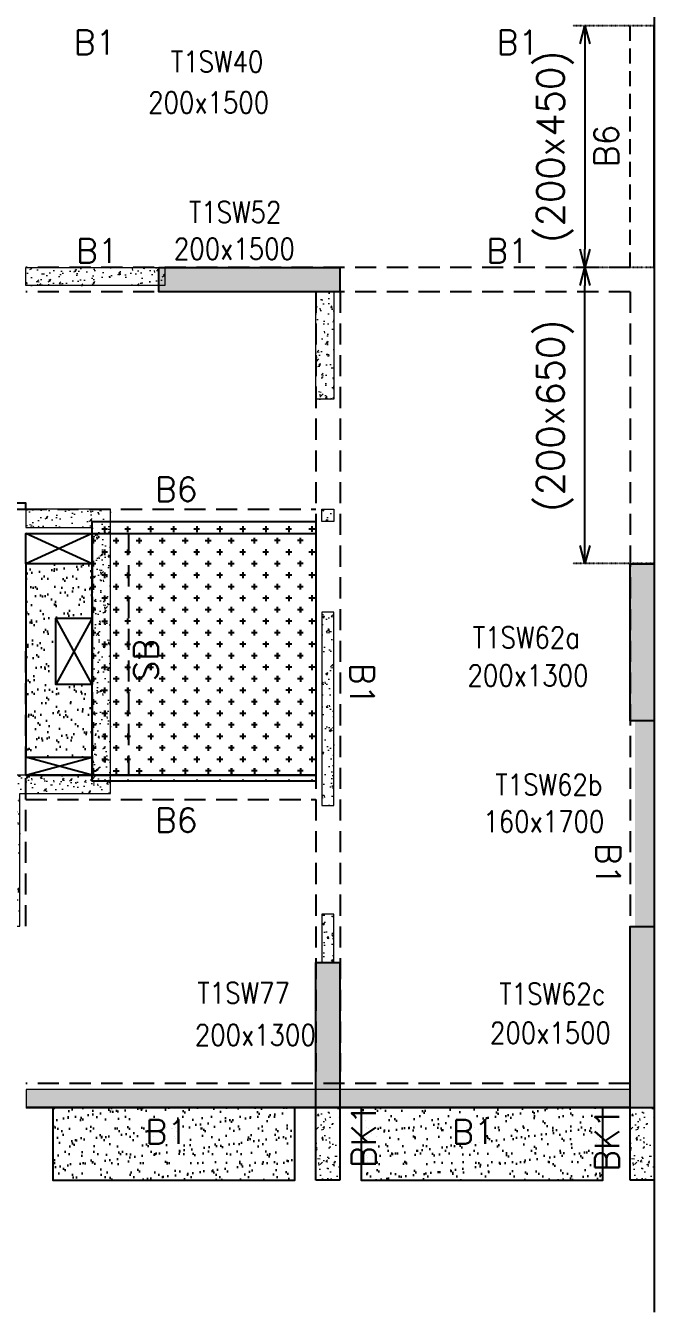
# Model space of a CAD drawing. Header units: millimetres. Extents: x 1078357 to 2594950, y -4969473 to -4636555.
# Drawn here: x 1269547 to 1274747, y -4670127 to -4659484 of the extents above; entities that cross this region are included whole.
import ezdxf

# ---------------------------------------------------------------- set-up
doc = ezdxf.new("R2010")
doc.units = ezdxf.units.MM
doc.header["$PDMODE"] = 35
for name, pattern in [('CONTINOUS', [0]), ('DOT', [0.25, 0, -0.25]), ('HIDDEN', [0.375, 0.25, -0.125]), ('New Retail block$0$CONTINOUS', [0])]:
    doc.linetypes.add(name, pattern=pattern)
doc.layers.get('0').update_dxf_attribs({"lineweight": 0})
doc.layers.get('Defpoints').update_dxf_attribs({"lineweight": 0})
for name, color, linetype, lineweight in [('A-_ANOTDIMA_D-', 6, 'Continuous', 13), ('COL. NO.', 30, 'Continuous', 25), ('COL. SIZE', 7, 'Continuous', 25), ('HATCH', 8, 'Continuous', 30), ('S-NON STR RCC WALL', 8, 'Continuous', 0)]:
    doc.layers.add(name, color=color, linetype=linetype, lineweight=lineweight)
for name, color, linetype in [('B-200x325', 201, 'HIDDEN'), ('B-200x450', 52, 'HIDDEN'), ('B-200x650', 241, 'HIDDEN'), ('B-300xSLAB THK.', 151, 'Continuous'), ('BK1-200x650', 241, 'HIDDEN'), ('DC BEAM NO.', 7, 'Continuous'), ('DROP SLAB', 8, 'Continuous'), ('EXPANSION JOINT', 10, 'HIDDEN'), ('S-COLUMN_SHEAR WALL', 1, 'Continuous'), ('S-DIM', 2, 'Continuous'), ('S-PROJECTION', 54, 'New Retail block$0$CONTINOUS'), ('SLAB FOLD', 8, 'Continuous')]:
    doc.layers.add(name, color=color, linetype=linetype)
doc.styles.add('Roman', font='romans')
doc.styles.add('ROMANS', font='romans.shx', dxfattribs={"width": 0.85})
doc.dimstyles.new('HARESH', dxfattribs={"dimtxt": 150, "dimasz": 75, "dimexe": 0, "dimexo": 0, "dimgap": 25, "dimtad": 1, "dimdec": 0, "dimdsep": 46, "dimtxsty": 'Roman', "dimblk": 'OBLIQUE', "dimcen": 225, "dimdle": 25, "dimclrd": 2, "dimclre": 2, "dimclrt": 7, "dimadec": 8, "dimazin": 1, "dimtfac": 1, "dimtdec": 0, "dimtmove": 0, "dimatfit": 0, "dimfxl": 1, "dimlwd": -1, "dimlwe": -1, "dimarcsym": 0})

# ---------------------------------------------------------------- blocks, each defined once
blk = doc.blocks.new('_Open30')
at = {"color": 0, "linetype": 'ByBlock', "lineweight": -2}
for p, q in [((-1, 0.268), (0, 0)), ((0, 0), (-1, -0.268)), ((0, 0), (-1, 0))]:
    blk.add_line(p, q, dxfattribs=at)
blk = doc.blocks.new('*D1227')
at = {"layer": 'Defpoints', "color": 0, "linetype": 'CONTINOUS', "ltscale": 0.5, "transparency": 16777216}
for p in [(1274173, -4661484), (1274747, -4661484, 0), (1274747, -4663934, 0)]:
    blk.add_point(p, dxfattribs=at)
at = {"layer": 'S-DIM', "color": 2, "linetype": 'DOT', "ltscale": 0.5, "transparency": 16777216}
for p, q in [((1274747, -4661484), (1274073, -4661484)), ((1274747, -4663934), (1274073, -4663934))]:
    blk.add_line(p, q, dxfattribs=at)
at = {"layer": 'S-DIM', "color": 2, "linetype": 'CONTINOUS', "ltscale": 0.5, "transparency": 16777216}
blk.add_line((1274173, -4663784), (1274173, -4661634), dxfattribs=at)
at = {"layer": 'S-DIM', "color": 2, "linetype": 'CONTINOUS', "ltscale": 0.5, "transparency": 16777216, "xscale": 150, "yscale": 150, "zscale": 150}
for p, rotation in [((1274173, -4661484), 90), ((1274173, -4663934), 270)]:
    blk.add_blockref('_Open30', p, dxfattribs=dict(at, rotation=rotation))
at = {"layer": 'S-DIM', "color": 7, "linetype": 'CONTINOUS', "ltscale": 0.5, "transparency": 16777216, "insert": (1273926, -4662709), "char_height": 225, "attachment_point": 5, "rotation": 90, "style": 'Roman'}
blk.add_mtext('(200x650)', dxfattribs=at)
blk = doc.blocks.new('*D1228')
at = {"layer": 'Defpoints', "color": 0, "linetype": 'CONTINOUS', "ltscale": 0.5, "transparency": 16777216}
for p in [(1274747, -4659484, 0), (1274173, -4661484), (1274747, -4661484, 0)]:
    blk.add_point(p, dxfattribs=at)
at = {"layer": 'S-DIM', "color": 2, "linetype": 'DOT', "ltscale": 0.5, "transparency": 16777216}
for p, q in [((1274747, -4659484), (1274073, -4659484)), ((1274747, -4661484), (1274073, -4661484))]:
    blk.add_line(p, q, dxfattribs=at)
at = {"layer": 'S-DIM', "color": 2, "linetype": 'CONTINOUS', "ltscale": 0.5, "transparency": 16777216}
blk.add_line((1274173, -4659634), (1274173, -4661334), dxfattribs=at)
at = {"layer": 'S-DIM', "color": 2, "linetype": 'CONTINOUS', "ltscale": 0.5, "transparency": 16777216, "xscale": 150, "yscale": 150, "zscale": 150}
for p, rotation in [((1274173, -4659484), 90), ((1274173, -4661484), 270)]:
    blk.add_blockref('_Open30', p, dxfattribs=dict(at, rotation=rotation))
at = {"layer": 'S-DIM', "color": 7, "linetype": 'CONTINOUS', "ltscale": 0.5, "transparency": 16777216, "insert": (1273926, -4660484), "char_height": 225, "attachment_point": 5, "rotation": 90, "style": 'Roman'}
blk.add_mtext('(200x450)', dxfattribs=at)
blk = doc.blocks.new('G$CD63B60BD')
at = {"layer": 'COL. NO.', "linetype": 'Continuous', "style": 'ROMANS', "width": 0.85}
for s, p in [('T1SW40', (40551, 8565, -320)), ('T1SW52', (40700, 7320, -320)), ('T1SW62a', (43049, 3802, -320)), ('T1SW62b', (43235, 2584, -320)), ('T1SW77', (40770, 861, -320)), ('T1SW62c', (43268, 854, -323))]:
    blk.add_text(s, height=175, dxfattribs=at).set_placement(p)
at = {"layer": 'COL. SIZE', "linetype": 'Continuous', "style": 'ROMANS', "width": 0.85}
for s, p in [('200x1500', (40363, 8228, -320)), ('200x1500', (40576, 7017, -320)), ('200x1300', (43005, 3488, -320)), ('160x1700', (43136, 2280, -320)), ('200x1300', (40749, 514, -320)), ('200x1500', (43191, 531, -323))]:
    blk.add_text(s, height=175, dxfattribs=at).set_placement(p)

msp = doc.modelspace()

# ---------------------------------------------------------------- hatches: boundary and pattern name
at = {"layer": 'DROP SLAB'}
h = msp.add_hatch(dxfattribs=at)
h.set_pattern_fill('CROSS', color=8, scale=15, angle=0.03079)
h.set_pattern_definition([(180.03079016, (-7520343.41, 32805267.97), (-95.19879988, -95.30117261), [47.625, -142.875]), (270.03079016, (-7520367.23, 32805291.77), (95.30117261, -95.19879988), [47.625, -142.875])])
h.paths.add_polyline_path([(1270096.9, -4663584.4), (1271946.9, -4663584.4), (1271946.9, -4665734.4), (1270096.9, -4665734.4)])
h = msp.add_hatch(dxfattribs=at)
h.set_pattern_fill('CROSS', color=8, scale=15, angle=0.03079)
h.set_pattern_definition([(180.03079016, (-7520343.73, 32805267.98), (-95.19879988, -95.30117261), [47.625, -142.875]), (270.03079016, (-7520367.555, 32805291.78), (95.30117261, -95.19879988), [47.625, -142.875])])
h.paths.add_polyline_path([(1270096.5, -4663684.4), (1271946.5, -4663684.4), (1271946.5, -4665684.2), (1270096.5, -4665684.2)])
at = {"layer": 'HATCH'}
h = msp.add_hatch(dxfattribs=at)
h.set_pattern_fill('AR-SAND', color=8, scale=3, angle=180.02985)
h.set_pattern_definition([(37.47015413, (-4938696.5, 23611041.1), (-4.72361136, 146.8264517), [0, -115.824, 0, -129.54, 0, -123.825]), (7.4701541, (-4938696.5, 23611041.1), (134.9689868, 214.9772528), [0, -62.484, 0, -104.394, 0, -40.005]), (327.47015413, (-4938790.22, 23611041.14), (237.29790347, 0.3075449), [0, -38.1, 0, -137.16, 0, -179.07]), (317.4701541, (-4938790.22, 23611041.14), (229.1017424, 66.759465), [0, -19.05, 0, -89.916, 0, -102.87])])
h.paths.add_polyline_path([(1269546.6, -4665534.4), (1270096.6, -4665534.4), (1270096.6, -4664934.3), (1269796.6, -4664934.3), (1269796.6, -4664384.4), (1270096.6, -4664384.4), (1270096.6, -4663934.4), (1269546.6, -4663934.4)])
h = msp.add_hatch(dxfattribs=at)
h.set_pattern_fill('AR-SAND', color=8, scale=3, angle=179.97015)
h.set_pattern_definition([(37.47015413, (-3824061.08, 18703074.25), (-4.72361136, 146.8264517), [0, -115.824, 0, -129.54, 0, -123.825]), (7.4701541, (-3824061.08, 18703074.25), (134.9689868, 214.9772528), [0, -62.484, 0, -104.394, 0, -40.005]), (327.4701541, (-3824154.81, 18703074.3), (237.2979035, 0.3075449), [0, -38.1, 0, -137.16, 0, -179.07]), (317.4701541, (-3824154.81, 18703074.3), (229.1017424, 66.759465), [0, -19.05, 0, -89.916, 0, -102.87])])
h.paths.add_polyline_path([(1271771.9, -4668434.4), (1269771.9, -4668434.4), (1269771.9, -4669034.4), (1271771.9, -4669034.4)])
h = msp.add_hatch(dxfattribs=at)
h.set_pattern_fill('AR-SAND', color=8, scale=3, angle=179.97015)
h.set_pattern_definition([(37.47015413, (-3826611.08, 18703074.25), (-4.72361136, 146.8264517), [0, -115.824, 0, -129.54, 0, -123.825]), (7.4701541, (-3826611.08, 18703074.25), (134.9689868, 214.9772528), [0, -62.484, 0, -104.394, 0, -40.005]), (327.4701541, (-3826704.81, 18703074.3), (237.2979035, 0.3075449), [0, -38.1, 0, -137.16, 0, -179.07]), (317.4701541, (-3826704.81, 18703074.3), (229.1017424, 66.759465), [0, -19.05, 0, -89.916, 0, -102.87])])
h.paths.add_polyline_path([(1274321.9, -4668434.4), (1272321.9, -4668434.4), (1272321.9, -4669034.4), (1274321.9, -4669034.4)])
at = {"layer": 'S-COLUMN_SHEAR WALL', "lineweight": 25}
h = msp.add_hatch(color=1, dxfattribs=at)
h.dxf.hatch_style = 1
h.paths.add_polyline_path([(1270646.7, -4661484.4), (1272146.7, -4661484.4), (1272146.7, -4661684.4), (1270646.7, -4661684.4)])
h = msp.add_hatch(color=1, dxfattribs=at)
h.dxf.hatch_style = 1
h.paths.add_polyline_path([(1274546.7, -4663934.4), (1274746.7, -4663934.4), (1274746.7, -4665234.4), (1274546.7, -4665234.4)])
at = {"layer": 'S-COLUMN_SHEAR WALL', "lineweight": 25, "extrusion": (1.00316e-06, -2.11765e-11, 1)}
h = msp.add_hatch(color=1, dxfattribs=at)
h.dxf.hatch_style = 1
h.paths.add_polyline_path([(1274746.7, -4666934.4), (1274586.7, -4666934.4), (1274586.7, -4665234.4), (1274746.7, -4665234.4)])
at = {"layer": 'S-COLUMN_SHEAR WALL', "lineweight": 25}
h = msp.add_hatch(color=1, dxfattribs=at)
h.dxf.hatch_style = 1
h.paths.add_polyline_path([(1274746.7, -4668434.4), (1274546.7, -4668434.4), (1274546.7, -4666934.4), (1274746.7, -4666934.4)])
h = msp.add_hatch(color=1, dxfattribs=at)
h.dxf.hatch_style = 1
h.paths.add_polyline_path([(1272146.7, -4667234.4), (1272146.7, -4668434.4), (1271946.7, -4668434.4), (1271946.7, -4667234.4)])
at = {"layer": 'S-NON STR RCC WALL'}
h = msp.add_hatch(dxfattribs=at)
h.set_pattern_fill('AR-CONC', color=256)
h.set_pattern_definition([(50, (-6206423.53, 28167883.97), (182.184669, -15.93908554), [19.05, -209.55]), (355, (-6206423.53, 28167883.97), (-35.2434214, 191.0568452), [15.24, -167.6405842]), (100.4514447, (-6206408.35, 28167882.64), (146.9412471, 175.1177519), [16.1900088, -178.0902446]), (46.1842, (-6206423.53, 28167934.77), (271.0790409, -42.042328), [28.575, -314.325]), (96.6355576, (-6206400.94, 28167931.27), (237.404134, 247.4261246), [24.2850231, -267.1356082]), (351.1841512, (-6206423.53, 28167934.77), (237.404134, 247.4261246), [22.859967, -251.459732]), (21, (-6206398.13, 28167922.07), (151.6143913, -102.2651982), [19.05, -209.55]), (326, (-6206398.13, 28167922.07), (61.8020283, 184.1879661), [15.24, -167.64]), (71.451445, (-6206385.5, 28167913.55), (213.4164193, 81.9227689), [16.1900088, -178.0899376]), (37.5, (-6206423.53, 28167883.97), (3.08860325, 84.55503887), [0, -165.608, 0, -170.18, 0, -168.275]), (7.5, (-6206423.53, 28167883.97), (66.8196625, 100.18057482), [0, -97.028, 0, -161.798, 0, -64.135]), (327.5, (-6206480.174, 28167883.97), (135.59059517, -5.72874399), [0, -63.5, 0, -198.12, 0, -262.89]), (317.5, (-6206505.57, 28167883.97), (148.1291814, 25.42649103), [0, -82.55, 0, -131.572, 0, -186.69])])
h.paths.add_polyline_path([(1270696.9, -4661634.4), (1269546.9, -4661634.4), (1269546.9, -4661484.4), (1270696.9, -4661484.4)])
h = msp.add_hatch(dxfattribs=at)
h.set_pattern_fill('AR-CONC', color=256, angle=180)
h.set_pattern_definition([(50, (-6179588.28, 28164593.94), (182.184669, -15.93908554), [19.05, -209.55]), (355, (-6179588.28, 28164593.94), (-35.2434214, 191.0568452), [15.24, -167.6405842]), (100.4514447, (-6179573.1, 28164592.62), (146.9412471, 175.1177519), [16.1900088, -178.0902446]), (46.1842, (-6179588.28, 28164644.74), (271.0790409, -42.042328), [28.575, -314.325]), (96.6355576, (-6179565.7, 28164641.24), (237.404134, 247.4261246), [24.2850231, -267.1356082]), (351.1841512, (-6179588.28, 28164644.74), (237.404134, 247.4261246), [22.859967, -251.459732]), (21, (-6179562.88, 28164632.04), (151.6143913, -102.2651982), [19.05, -209.55]), (326, (-6179562.88, 28164632.04), (61.8020283, 184.1879661), [15.24, -167.64]), (71.451445, (-6179550.24, 28164623.52), (213.4164193, 81.9227689), [16.1900088, -178.0899376]), (37.5, (-6179588.28, 28164593.944), (3.08860325, 84.55503887), [0, -165.608, 0, -170.18, 0, -168.275]), (7.5, (-6179588.28, 28164593.94), (66.8196625, 100.18057482), [0, -97.028, 0, -161.798, 0, -64.135]), (327.5, (-6179644.92, 28164593.944), (135.59059517, -5.72874399), [0, -63.5, 0, -198.12, 0, -262.89]), (317.5, (-6179670.32, 28164593.94), (148.1291814, 25.42649103), [0, -82.55, 0, -131.572, 0, -186.69])])
h.paths.add_polyline_path([(1271946.9, -4661684.4), (1272096.9, -4661684.4), (1272096.9, -4662574.3), (1271946.9, -4662574.3)])
h = msp.add_hatch(dxfattribs=at)
h.set_pattern_fill('AR-CONC', color=256, angle=180)
h.set_pattern_definition([(50, (-5109198.82, 23483864.79), (182.184669, -15.93908554), [19.05, -209.55]), (355, (-5109198.82, 23483864.79), (-35.2434214, 191.0568452), [15.24, -167.6405842]), (100.4514447, (-5109183.63, 23483863.46), (146.9412471, 175.1177519), [16.1900088, -178.0902446]), (46.1842, (-5109198.82, 23483915.59), (271.0790409, -42.042328), [28.575, -314.325]), (96.6355576, (-5109176.23, 23483912.08), (237.404134, 247.4261246), [24.2850231, -267.1356082]), (351.1841512, (-5109198.82, 23483915.6), (237.404134, 247.4261246), [22.859967, -251.459732]), (21, (-5109173.42, 23483902.89), (151.6143913, -102.2651982), [19.05, -209.55]), (326, (-5109173.42, 23483902.89), (61.8020283, 184.1879661), [15.24, -167.64]), (71.451445, (-5109160.78, 23483894.36), (213.4164193, 81.9227689), [16.1900088, -178.0899376]), (37.5, (-5109198.816, 23483864.786), (3.08860325, 84.55503887), [0, -165.608, 0, -170.18, 0, -168.275]), (7.5, (-5109198.82, 23483864.79), (66.8196625, 100.18057482), [0, -97.028, 0, -161.798, 0, -64.135]), (327.5, (-5109255.46, 23483864.786), (135.59059517, -5.728744), [0, -63.5, 0, -198.12, 0, -262.89]), (317.5, (-5109280.86, 23483864.79), (148.1291814, 25.42649103), [0, -82.55, 0, -131.572, 0, -186.69])])
h.paths.add_polyline_path([(1270246.9, -4665834.4), (1270246.9, -4663484.4), (1269546.9, -4663484.4), (1269546.9, -4663634.4), (1270096.9, -4663634.4), (1270096.9, -4665684.4), (1269346.9, -4665684.4), (1269346.9, -4666934.3), (1269496.9, -4666934.3), (1269496.9, -4665834.4)])
h = msp.add_hatch(dxfattribs=at)
h.set_pattern_fill('AR-CONC', color=256, angle=180)
h.set_pattern_definition([(50, (2369271.44, -9205799.05), (182.184669, -15.9390855), [19.05, -209.55]), (355, (2369271.44, -9205799.05), (-35.2434214, 191.056845), [15.24, -167.640584]), (100.4514447, (2369286.63, -9205800.37), (146.941247, 175.117752), [16.190009, -178.0902446]), (46.1842, (2369271.44, -9205748.25), (271.079041, -42.042328), [28.575, -314.325]), (96.6355576, (2369294.03, -9205751.75), (237.404134, 247.426125), [24.285023, -267.135608]), (351.184151, (2369271.44, -9205748.25), (237.404134, 247.426125), [22.859967, -251.459732]), (21, (2369296.84, -9205760.95), (151.6143913, -102.265198), [19.05, -209.55]), (326, (2369296.84, -9205760.95), (61.802028, 184.187966), [15.24, -167.64]), (71.451445, (2369309.48, -9205769.47), (213.416419, 81.922769), [16.190009, -178.0899376]), (37.5, (2369271.444, -9205799.046), (3.08860325, 84.5550389), [0, -165.608, 0, -170.18, 0, -168.275]), (7.5, (2369271.44, -9205799.05), (66.8196625, 100.1805748), [0, -97.028, 0, -161.798, 0, -64.135]), (327.5, (2369214.8, -9205799.046), (135.5905952, -5.728744), [0, -63.5, 0, -198.12, 0, -262.89]), (317.5, (2369189.4, -9205799.05), (148.1291814, 25.426491), [0, -82.55, 0, -131.572, 0, -186.69])])
h.paths.add_polyline_path([(1271996.9, -4663484.2), (1272096.9, -4663484.2), (1272096.9, -4663584.2), (1271996.9, -4663584.2)])
h = msp.add_hatch(dxfattribs=at)
h.set_pattern_fill('AR-CONC', color=256, angle=180)
h.set_pattern_definition([(50, (2369284.66, -9204434.38), (182.184669, -15.9390855), [19.05, -209.55]), (355, (2369284.66, -9204434.38), (-35.2434214, 191.056845), [15.24, -167.640584]), (100.4514447, (2369299.84, -9204435.71), (146.941247, 175.117752), [16.190009, -178.0902446]), (46.1842, (2369284.66, -9204383.58), (271.079041, -42.042328), [28.575, -314.325]), (96.6355576, (2369307.25, -9204387.09), (237.404134, 247.426125), [24.285023, -267.135608]), (351.184151, (2369284.66, -9204383.58), (237.404134, 247.426125), [22.859967, -251.459732]), (21, (2369310.06, -9204396.28), (151.6143913, -102.265198), [19.05, -209.55]), (326, (2369310.06, -9204396.28), (61.802028, 184.187966), [15.24, -167.64]), (71.451445, (2369322.7, -9204404.8), (213.416419, 81.922769), [16.190009, -178.0899376]), (37.5, (2369284.66, -9204434.38), (3.08860325, 84.5550389), [0, -165.608, 0, -170.18, 0, -168.275]), (7.5, (2369284.66, -9204434.38), (66.8196625, 100.1805748), [0, -97.028, 0, -161.798, 0, -64.135]), (327.5, (2369228.016, -9204434.38), (135.5905952, -5.728744), [0, -63.5, 0, -198.12, 0, -262.89]), (317.5, (2369202.62, -9204434.38), (148.1291814, 25.426491), [0, -82.55, 0, -131.572, 0, -186.69])])
h.paths.add_polyline_path([(1271996.9, -4665934.2), (1272096.9, -4665934.2), (1272096.9, -4664334.2), (1271996.9, -4664334.2)])
h = msp.add_hatch(dxfattribs=at)
h.set_pattern_fill('AR-CONC', color=256, angle=180)
h.set_pattern_definition([(50, (1272059.94, -4520415.2), (182.18467, -15.93909), [19.05, -209.55]), (355, (1272059.94, -4520415.2), (-35.24342, 191.05685), [15.24, -167.64058]), (100.45144, (1272075.12, -4520416.52), (146.94125, 175.11775), [16.19, -178.09024]), (46.1842, (1272059.94, -4520364.4), (271.07904, -42.04233), [28.575, -314.325]), (96.63556, (1272082.53, -4520367.9), (237.40413, 247.42612), [24.285, -267.1356]), (351.18415, (1272059.94, -4520364.4), (237.40413, 247.4261), [22.85997, -251.45973]), (21, (1272085.34, -4520377.1), (151.61439, -102.2652), [19.05, -209.55]), (326, (1272085.34, -4520377.1), (61.80203, 184.18797), [15.24, -167.64]), (71.45144, (1272097.98, -4520385.62), (213.41642, 81.92277), [16.19, -178.08994]), (37.5, (1272059.94, -4520415.195), (3.088603, 84.55504), [0, -165.608, 0, -170.18, 0, -168.275]), (7.5, (1272059.94, -4520415.19), (66.81966, 100.180575), [0, -97.028, 0, -161.798, 0, -64.135]), (327.5, (1272003.3, -4520415.195), (135.590595, -5.728744), [0, -63.5, 0, -198.12, 0, -262.89]), (317.5, (1271977.9, -4520415.2), (148.12918, 25.42649), [0, -82.55, 0, -131.572, 0, -186.69])])
h.paths.add_polyline_path([(1271996.9, -4667234.6), (1272096.9, -4667234.6), (1272096.9, -4666834.2), (1271996.9, -4666834.2)])
h = msp.add_hatch(dxfattribs=at)
h.set_pattern_fill('AR-CONC', color=256, angle=180)
h.set_pattern_definition([(50, (-6206423.53, 28167883.97), (182.184669, -15.93908554), [19.05, -209.55]), (355, (-6206423.53, 28167883.97), (-35.2434214, 191.0568452), [15.24, -167.6405842]), (100.4514447, (-6206408.35, 28167882.64), (146.9412471, 175.1177519), [16.1900088, -178.0902446]), (46.1842, (-6206423.53, 28167934.77), (271.0790409, -42.042328), [28.575, -314.325]), (96.6355576, (-6206400.94, 28167931.27), (237.404134, 247.4261246), [24.2850231, -267.1356082]), (351.1841512, (-6206423.53, 28167934.77), (237.404134, 247.4261246), [22.859967, -251.459732]), (21, (-6206398.13, 28167922.07), (151.6143913, -102.2651982), [19.05, -209.55]), (326, (-6206398.13, 28167922.07), (61.8020283, 184.1879661), [15.24, -167.64]), (71.451445, (-6206385.5, 28167913.55), (213.4164193, 81.9227689), [16.1900088, -178.0899376]), (37.5, (-6206423.53, 28167883.97), (3.08860325, 84.55503887), [0, -165.608, 0, -170.18, 0, -168.275]), (7.5, (-6206423.53, 28167883.97), (66.8196625, 100.18057482), [0, -97.028, 0, -161.798, 0, -64.135]), (327.5, (-6206480.174, 28167883.97), (135.59059517, -5.72874399), [0, -63.5, 0, -198.12, 0, -262.89]), (317.5, (-6206505.57, 28167883.97), (148.1291814, 25.42649103), [0, -82.55, 0, -131.572, 0, -186.69])])
h.paths.add_polyline_path([(1269549.8, -4668434.4), (1274546.9, -4668434.4), (1274546.9, -4668284.4), (1269549.8, -4668284.4)])
h = msp.add_hatch(dxfattribs=at)
h.set_pattern_fill('AR-CONC', color=256, angle=180)
h.set_pattern_definition([(50, (-8358225.7, 37570672.96), (182.184669, -15.93908554), [19.05, -209.55]), (355, (-8358225.7, 37570672.96), (-35.2434214, 191.0568452), [15.24, -167.6405842]), (100.4514447, (-8358210.52, 37570671.63), (146.9412471, 175.1177519), [16.1900088, -178.0902446]), (46.1842, (-8358225.7, 37570723.76), (271.0790409, -42.0423279), [28.575, -314.325]), (96.6355576, (-8358203.1, 37570720.26), (237.404134, 247.4261246), [24.2850231, -267.1356082]), (351.1841512, (-8358225.7, 37570723.76), (237.404134, 247.4261246), [22.859967, -251.459732]), (21, (-8358200.3, 37570711.06), (151.61439127, -102.2651982), [19.05, -209.55]), (326, (-8358200.3, 37570711.06), (61.80202835, 184.1879661), [15.24, -167.64]), (71.451445, (-8358187.67, 37570702.54), (213.4164193, 81.9227689), [16.1900088, -178.0899376]), (37.5, (-8358225.7, 37570672.96), (3.08860325, 84.55503887), [0, -165.608, 0, -170.18, 0, -168.275]), (7.5, (-8358225.7, 37570672.96), (66.81966251, 100.18057482), [0, -97.028, 0, -161.798, 0, -64.135]), (327.5, (-8358282.345, 37570672.96), (135.59059517, -5.72874399), [0, -63.5, 0, -198.12, 0, -262.89]), (317.5, (-8358307.74, 37570672.96), (148.1291814, 25.42649103), [0, -82.55, 0, -131.572, 0, -186.69])])
h.paths.add_polyline_path([(1272146.5, -4668434.3), (1271946.6, -4668434.3), (1271946.6, -4669034.3), (1272146.5, -4669034.3), (1272146.6, -4669034.3), (1272146.6, -4668434.4)], is_closed=False)
h = msp.add_hatch(dxfattribs=at)
h.set_pattern_fill('AR-CONC', color=256, angle=180)
h.set_pattern_definition([(50, (-8355625.68, 37570672.96), (182.184669, -15.93908554), [19.05, -209.55]), (355, (-8355625.68, 37570672.96), (-35.2434214, 191.0568452), [15.24, -167.6405842]), (100.4514447, (-8355610.5, 37570671.63), (146.9412471, 175.1177519), [16.1900088, -178.0902446]), (46.1842, (-8355625.68, 37570723.76), (271.0790409, -42.0423279), [28.575, -314.325]), (96.6355576, (-8355603.1, 37570720.26), (237.404134, 247.4261246), [24.2850231, -267.1356082]), (351.1841512, (-8355625.68, 37570723.76), (237.404134, 247.4261246), [22.859967, -251.459732]), (21, (-8355600.28, 37570711.06), (151.61439127, -102.2651982), [19.05, -209.55]), (326, (-8355600.28, 37570711.06), (61.80202835, 184.1879661), [15.24, -167.64]), (71.451445, (-8355587.65, 37570702.54), (213.4164193, 81.9227689), [16.1900088, -178.0899376]), (37.5, (-8355625.68, 37570672.96), (3.08860325, 84.55503887), [0, -165.608, 0, -170.18, 0, -168.275]), (7.5, (-8355625.68, 37570672.96), (66.81966251, 100.18057482), [0, -97.028, 0, -161.798, 0, -64.135]), (327.5, (-8355682.324, 37570672.96), (135.59059517, -5.72874399), [0, -63.5, 0, -198.12, 0, -262.89]), (317.5, (-8355707.72, 37570672.96), (148.1291814, 25.42649103), [0, -82.55, 0, -131.572, 0, -186.69])])
h.paths.add_polyline_path([(1274746.6, -4668434.3), (1274546.6, -4668434.3), (1274546.6, -4669034.3), (1274746.6, -4669034.3), (1274746.6, -4669034.3), (1274746.6, -4668434.4)], is_closed=False)

# ---------------------------------------------------------------- linework, layer by layer
at = {"layer": 'B-200x325', "ltscale": 700}
for p, q in [((1269546.9, -4663484.5, 0), (1271946.7, -4663484.4, 0)), ((1269546.7, -4665884.2, 0), (1271946.7, -4665884.2, 0))]:
    msp.add_line(p, q, dxfattribs=at)
at = {"layer": 'B-200x325', "linetype": 'Continuous', "ltscale": 700}
for p, q in [((1269546.9, -4663684.5, 0), (1271946.7, -4663684.4, 0)), ((1269546.7, -4665684.2, 0), (1271946.7, -4665684.2, 0))]:
    msp.add_line(p, q, dxfattribs=at)
at = {"layer": 'B-200x450', "linetype": 'HIDDEN', "ltscale": 500}
msp.add_line((1274546.9, -4661484.4, 0), (1274546.9, -4659484.3, 0), dxfattribs=at)
at = {"layer": 'B-200x450', "linetype": 'Continuous', "ltscale": 500}
msp.add_line((1274746.9, -4661484.4, 0), (1274746.9, -4659484.4, 0), dxfattribs=at)
at = {"layer": 'B-200x650', "linetype": 'HIDDEN', "ltscale": 700}
for p, q in [((1274546.9, -4661484.4, 0), (1269546.9, -4661484.4, 0)), ((1274546.9, -4661684.4, 0), (1269546.9, -4661684.4, 0)), ((1271946.9, -4661684.4, 0), (1271946.9, -4668134.3, 0)), ((1272146.9, -4661684.4, 0), (1272146.9, -4668134.3, 0)), ((1274546.9, -4661684.4, 0), (1274546.9, -4666934.3, 0)), ((1269546.9, -4666934.3, 0), (1269546.9, -4664634.3, 0)), ((1274546.9, -4668234.3, 0), (1269546.9, -4668234.3, 0))]:
    msp.add_line(p, q, dxfattribs=at)
at = {"layer": 'B-200x650', "linetype": 'CONTINOUS', "ltscale": 700}
for p, q in [((1274746.9, -4661484.4, 0), (1274746.9, -4666934.3, 0)), ((1274546.9, -4668434.3, 0), (1269546.9, -4668434.3, 0)), ((1271946.6, -4669034.4, 0), (1271946.6, -4668434.4, 0)), ((1272146.6, -4668434.4, 0), (1272146.6, -4669034.4, 0)), ((1274546.6, -4669034.3, 0), (1274546.6, -4668434.3, 0)), ((1274746.6, -4668434.3, 0), (1274746.6, -4669034.3, 0)), ((1272146.6, -4669034.4, 0), (1271946.6, -4669034.4, 0)), ((1274746.6, -4669034.3, 0), (1274546.6, -4669034.3, 0))]:
    msp.add_line(p, q, dxfattribs=at)
at = {"layer": 'B-300xSLAB THK.', "linetype": 'HIDDEN', "ltscale": 700}
for p, q in [((1270096.6, -4663684.7, 0), (1270096.6, -4665684.4, 0)), ((1270396.6, -4663684.7, 0), (1270396.6, -4665684.4, 0))]:
    msp.add_line(p, q, dxfattribs=at)
at = {"layer": 'BK1-200x650', "linetype": 'Continuous', "ltscale": 700, "elevation": 0}
msp.add_lwpolyline([(1269346.9, -4663484.4), (1269546.9, -4663484.4), (1269546.9, -4663434.2), (1269346.9, -4663434.2)], close=True, dxfattribs=at)
at = {"layer": 'DROP SLAB', "color": 3, "linetype": 'CONTINOUS', "ltscale": 500}
for p, q in [((1270096.6, -4663684.3, 0), (1269546.6, -4663934.4, 0)), ((1270096.6, -4663934.4, 0), (1269546.7, -4663684.3, 0)), ((1270096.6, -4664934.4, 0), (1269796.6, -4664384.4, 0)), ((1270096.6, -4664384.4, 0), (1269796.6, -4664934.4, 0)), ((1270095.7, -4665684.1, 0), (1269546.6, -4665534.4, 0)), ((1269546.6, -4665684.4, 0), (1270096.6, -4665534.4, 0))]:
    msp.add_line(p, q, dxfattribs=at)
at = {"layer": 'DROP SLAB', "color": 3, "linetype": 'CONTINOUS', "ltscale": 500, "elevation": 0}
for points in [[(1270096.9, -4663584.4), (1271946.9, -4663584.4), (1271946.9, -4665734.4), (1270096.9, -4665734.4)], [(1270096.6, -4663934.4), (1269546.7, -4663934.4), (1269546.7, -4663684.3), (1270096.6, -4663684.3)], [(1270096.5, -4663684.4), (1271946.5, -4663684.4), (1271946.5, -4665684.2), (1270096.5, -4665684.2)], [(1270096.6, -4664934.4), (1269796.6, -4664934.4), (1269796.6, -4664384.4), (1270096.6, -4664384.4)], [(1270096.6, -4665684.1), (1269546.6, -4665684.1), (1269546.6, -4665534.4), (1270096.6, -4665534.4)]]:
    msp.add_lwpolyline(points, close=True, dxfattribs=at)
at = {"layer": 'EXPANSION JOINT'}
msp.add_line((1274746.9, -4649794.4, 0), (1274746.9, -4670126.9, 0), dxfattribs=at)
msp.add_line((1274746.9, -4649794.4, 0), (1274746.9, -4670126.9, 0), dxfattribs=at)
at = {"layer": 'S-COLUMN_SHEAR WALL', "color": 1, "lineweight": 25, "elevation": 0}
for points in [[(1270646.7, -4661484.4), (1272146.7, -4661484.4), (1272146.7, -4661684.4), (1270646.7, -4661684.4)], [(1274546.7, -4663934.4), (1274746.7, -4663934.4), (1274746.7, -4665234.4), (1274546.7, -4665234.4)], [(1274746.7, -4668434.4), (1274546.7, -4668434.4), (1274546.7, -4666934.4), (1274746.7, -4666934.4)], [(1271946.7, -4667234.6), (1272146.7, -4667234.6), (1272146.7, -4668434.4), (1271946.7, -4668434.4)]]:
    msp.add_lwpolyline(points, close=True, dxfattribs=at)
at = {"layer": 'S-NON STR RCC WALL', "ltscale": 700, "elevation": 0}
for points in [[(1270696.9, -4661634.4), (1269546.9, -4661634.4), (1269546.9, -4661484.4), (1270696.9, -4661484.4)], [(1271946.9, -4661684.4), (1272096.9, -4661684.4), (1272096.9, -4662574.3), (1271946.9, -4662574.3)], [(1271996.9, -4663484.2), (1272096.9, -4663484.2), (1272096.9, -4663584.2), (1271996.9, -4663584.2)], [(1271996.9, -4665934.2), (1272096.9, -4665934.2), (1272096.9, -4664334.2), (1271996.9, -4664334.2)]]:
    msp.add_lwpolyline(points, close=True, dxfattribs=at)
at = {"layer": 'S-NON STR RCC WALL', "elevation": 0}
for points in [[(1270246.9, -4665834.4), (1270246.9, -4663484.4), (1269546.9, -4663484.4), (1269546.9, -4663634.4), (1270096.9, -4663634.4), (1270096.9, -4665684.4), (1269346.9, -4665684.4), (1269346.9, -4666934.3), (1269496.9, -4666934.3), (1269496.9, -4665834.4)], [(1271996.9, -4667234.6), (1272096.9, -4667234.6), (1272096.9, -4666834.2), (1271996.9, -4666834.2)], [(1269549.8, -4668434.4), (1274546.9, -4668434.4), (1274546.9, -4668284.4), (1269549.8, -4668284.4)]]:
    msp.add_lwpolyline(points, close=True, dxfattribs=at)
at = {"layer": 'S-PROJECTION', "elevation": 0}
for points in [[(1271771.9, -4668434.4), (1269771.9, -4668434.4), (1269771.9, -4669034.4), (1271771.9, -4669034.4)], [(1274321.9, -4668434.4), (1272321.9, -4668434.4), (1272321.9, -4669034.4), (1274321.9, -4669034.4)]]:
    msp.add_lwpolyline(points, close=True, dxfattribs=at)
at = {"layer": 'SLAB FOLD', "color": 8, "ltscale": 1000, "elevation": 0}
msp.add_lwpolyline([(1269546.6, -4665534.4), (1270096.6, -4665534.4), (1270096.6, -4664934.3), (1269796.6, -4664934.3), (1269796.6, -4664384.4), (1270096.6, -4664384.4), (1270096.6, -4663934.4), (1269546.6, -4663934.4), (1269546.6, -4665534.4)], dxfattribs=at)

# ---------------------------------------------------------------- block references
at = {"layer": 'A-_ANOTDIMA_D-', "color": 2, "ltscale": 700}
msp.add_blockref('G$CD63B60BD', (1230196.7, -4668434.4, 0), dxfattribs=at)

# ---------------------------------------------------------------- texts
at = {"layer": 'B-200x325', "linetype": 'Continuous', "ltscale": 700, "style": 'ROMANS'}
for p in [(1270616.2, -4663419.2, -2.7), (1270616.2, -4666156.4, -2.7)]:
    msp.add_text('B6', height=200, rotation=0.00134, dxfattribs=at).set_placement(p)
at = {"layer": 'B-200x650', "linetype": 'HIDDEN', "ltscale": 500, "style": 'ROMANS'}
for rotation, p in [(359.99906, (1269944.3, -4659721.5, -2.7)), (359.99906, (1273442.8, -4659721.5, -2.7)), (0.00094, (1269963, -4661447.1, -2.7)), (0.00094, (1273357.6, -4661447.1, -2.7)), (269.99906, (1272230.8, -4664755.6, -2.7)), (269.99906, (1274266.6, -4666244.3, -2.7)), (0.00094, (1270536.7, -4668734.6, -2.7)), (0.00094, (1273074, -4668734.7, -2.7))]:
    msp.add_text('B1', height=200, rotation=rotation, dxfattribs=at).set_placement(p)
at = {"layer": 'B-200x650', "linetype": 'CONTINOUS', "ltscale": 700, "style": 'ROMANS'}
for p in [(1272442.2, -4668934, 50), (1274455.9, -4668964.8, 50)]:
    msp.add_text('BK1', height=200, rotation=90, dxfattribs=at).set_placement(p)
at = {"layer": 'B-300xSLAB THK.', "linetype": 'Continuous', "ltscale": 700, "style": 'ROMANS'}
msp.add_text('SB', height=200, rotation=90.00094, dxfattribs=at).set_placement((1270641.3, -4664908.7, -2.7))
at = {"layer": 'DC BEAM NO.', "linetype": 'HIDDEN', "ltscale": 500, "style": 'ROMANS'}
msp.add_text('B6', height=200, rotation=90, dxfattribs=at).set_placement((1274450.3, -4660654.2, -2.7))

# ---------------------------------------------------------------- dimensions: what is measured, and where the dimension line sits
at = {"layer": 'S-DIM', "linetype": 'CONTINOUS', "ltscale": 0.5}
for p1, angle, text, picture, middle in [((1274746.9, -4659484.4, 0), 90, '(200x450)', '*D1228', (1273926.4, -4660484.4, 0)), ((1274746.9, -4663934.3, 0), 270, '(200x650)', '*D1227', (1273926.4, -4662709.4, 0))]:
    dim = msp.add_linear_dim(base=(1274172.9, -4661484.4, 0), p1=p1, p2=(1274746.9, -4661484.4, 0), angle=angle, text=text, dimstyle='HARESH', override={"dimtxt": 225, "dimasz": 150, "dimexe": 100, "dimgap": 75, "dimtxsty": 'Roman', "dimblk1": 'Open30', "dimblk2": 'Open30', "dimsah": 1, "dimdle": 1, "dimfxl": 500, "dimarcsym": 1}, dxfattribs=at)
    dim.commit()
    dim.dimension.update_dxf_attribs({"geometry": picture, "text_midpoint": middle})

doc.saveas('drawing.dxf')
